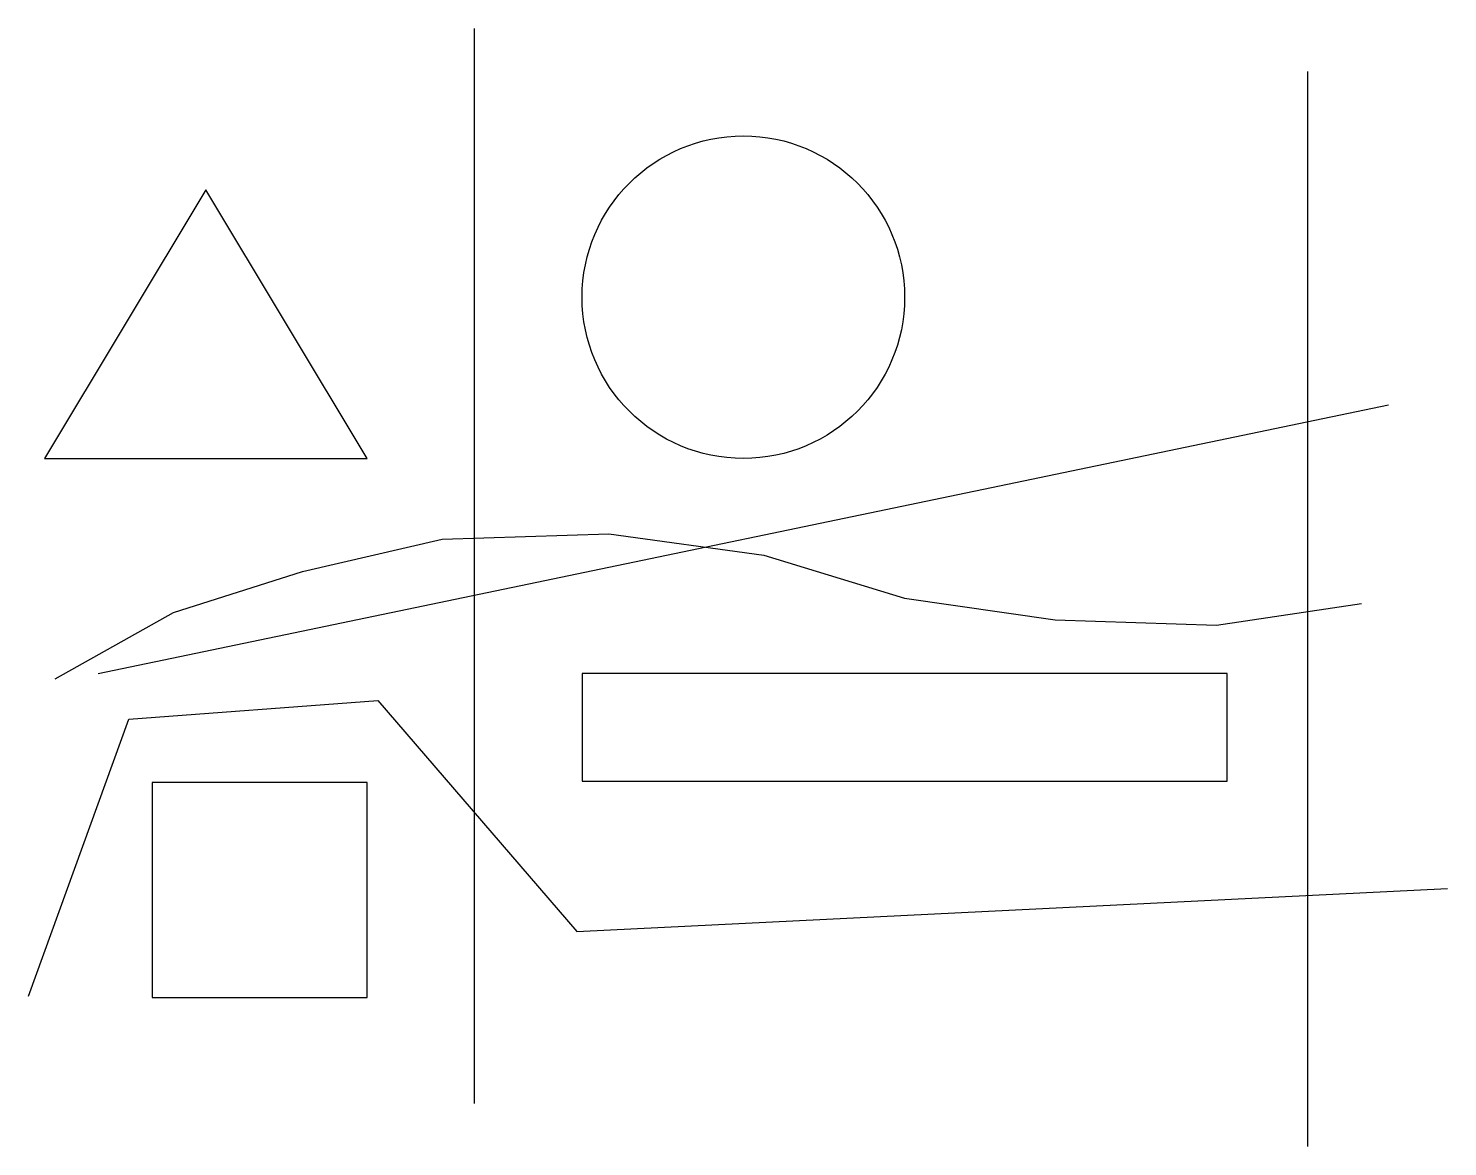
# Model space of a CAD drawing. Extents: x 17 to 281, y -8 to 200.
import ezdxf

# ---------------------------------------------------------------- set-up
doc = ezdxf.new("R2010")
doc.units = 0
for name, color, linetype in [('BUILDINGS', 5, 'CONTINUOUS'), ('EXCAVATIONS', 3, 'CONTINUOUS'), ('RAIL_TRACKS', 6, 'CONTINUOUS'), ('TUNNELS', 10, 'CONTINUOUS')]:
    doc.layers.add(name, color=color, linetype=linetype)

msp = doc.modelspace()

# ---------------------------------------------------------------- linework, layer by layer
at = {"layer": 'BUILDINGS'}
for points in [[(30, 80), (270, 130)], [(40, 19.74), (80, 19.74), (80, 59.74), (40, 59.74), (40, 19.74)]]:
    msp.add_lwpolyline(points, dxfattribs=at)
at = {"layer": 'EXCAVATIONS'}
for points in [[(80, 120), (50, 170), (20, 120), (80, 120)], [(120, 60), (240, 60), (240, 80), (120, 80), (120, 60)]]:
    msp.add_lwpolyline(points, dxfattribs=at)
msp.add_circle((150, 150), 30, dxfattribs=at)
at = {"layer": 'RAIL_TRACKS'}
msp.add_line((255, -8, 10), (255, 192, 10), dxfattribs=at)
msp.add_lwpolyline([(17, 20), (35.67, 71.48), (82, 75), (119, 32), (281, 40)], dxfattribs=at)
at = {"layer": 'TUNNELS'}
msp.add_line((100, 0, -20), (100, 200), dxfattribs=at)
msp.add_lwpolyline([(22, 79), (44, 91.35), (68, 99), (94, 105), (125, 106), (153.78, 102), (180, 94), (208, 90), (238, 89), (265, 93)], dxfattribs=at)

doc.saveas('drawing.dxf')
